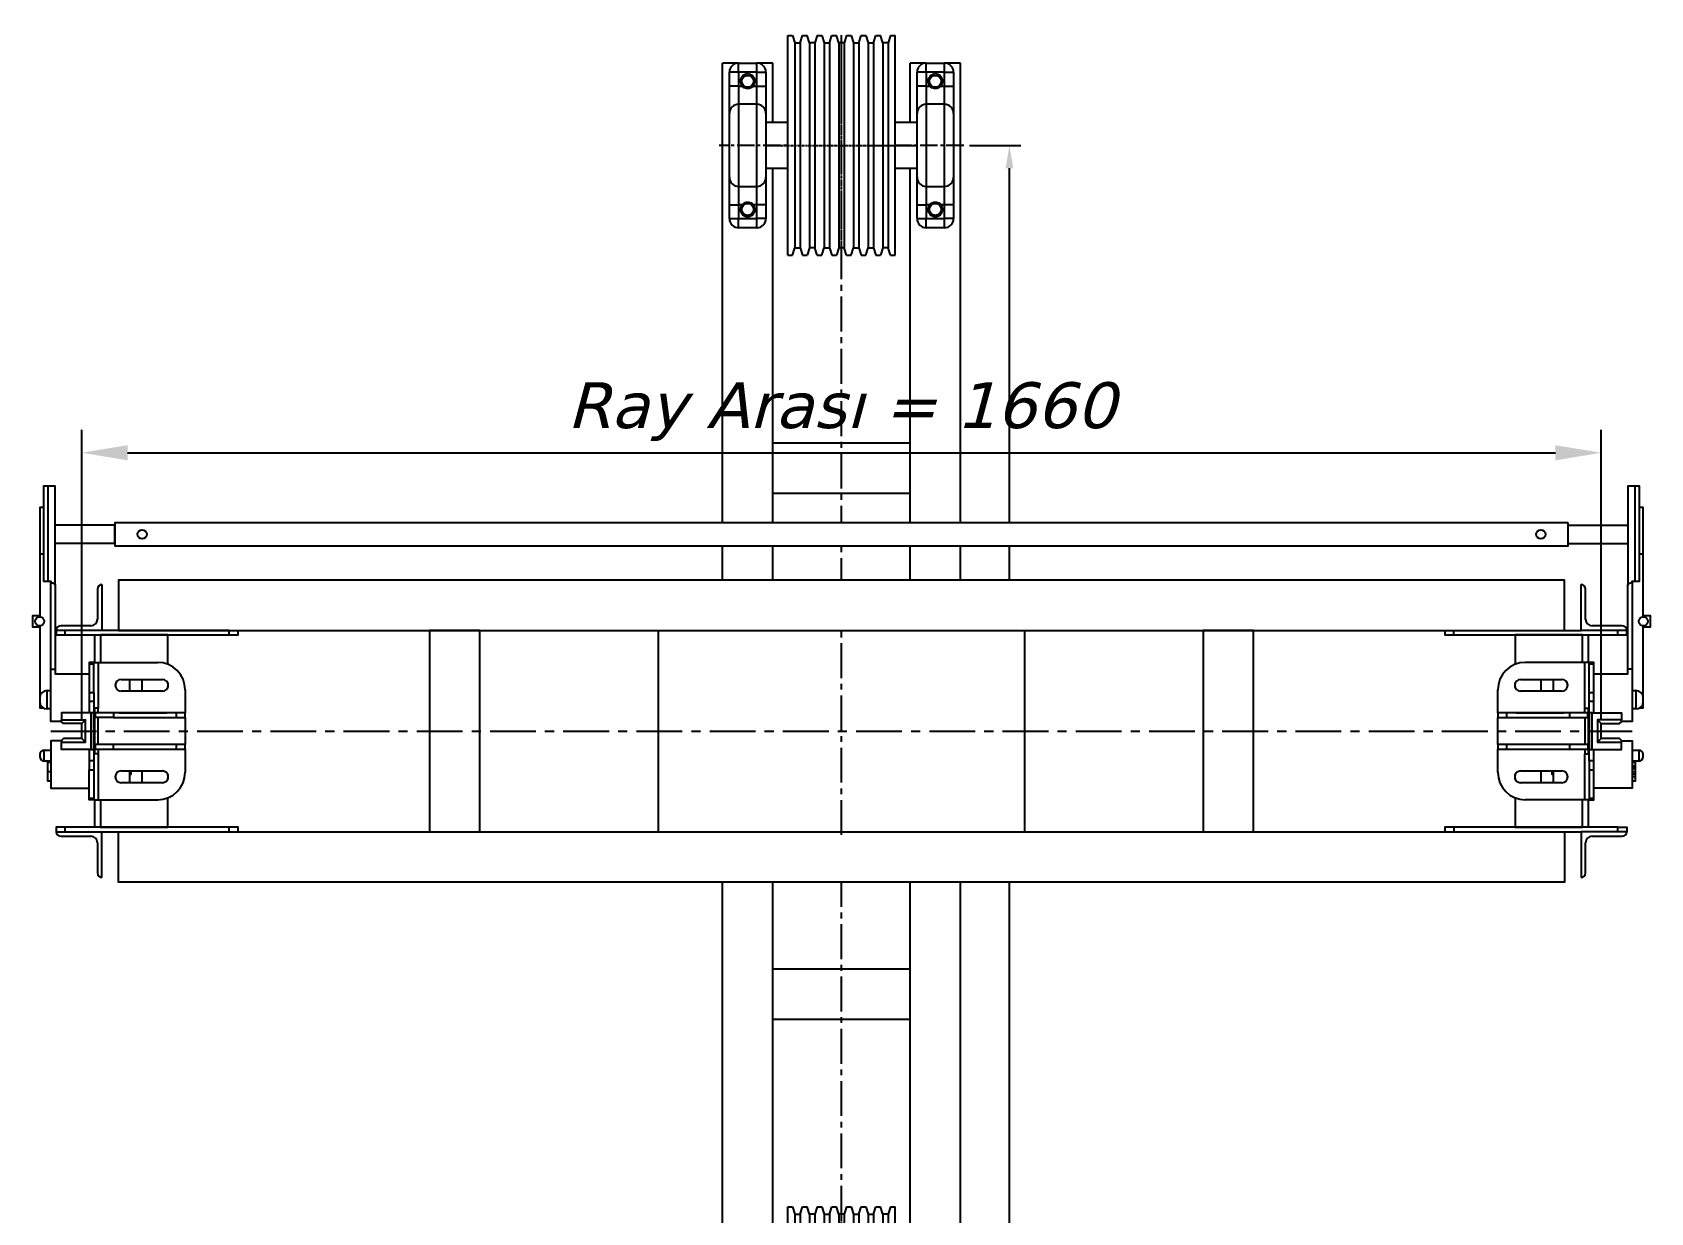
# Model space of a CAD drawing. Header units: millimetres. Extents: x 413 to 4103, y 240 to 5399.
# Drawn here: x 413 to 2181, y 4109 to 5399 of the extents above; entities that cross this region are included whole.
import ezdxf

# ---------------------------------------------------------------- set-up
doc = ezdxf.new("R2010")
doc.units = ezdxf.units.MM
doc.set_wipeout_variables(frame=1)
doc.linetypes.add('CENTER2', pattern=[28.575, 19.05, -3.175, 3.175, -3.175])
doc.linetypes.add('CENTERX2', pattern=[4, 2.5, -0.5, 0.5, -0.5])
doc.layers.add('EKSEN', color=253, linetype='CENTERX2')
doc.styles.get("Standard").update_dxf_attribs({"font": 'verdanai.ttf'})
doc.dimstyles.new('DimStyleALP', dxfattribs={"dimscale": 20, "dimtxt": 2.5, "dimasz": 2.5, "dimexe": 1.25, "dimexo": 0.625, "dimtad": 1, "dimdsep": 46, "dimtxsty": 'Standard', "dimcen": 2.5, "dimclrd": 60, "dimclre": 60, "dimadec": 0, "dimazin": 0, "dimtfac": 1, "dimtofl": 0, "dimtmove": 0, "dimatfit": 3, "dimfxl": 1, "dimarcsym": 0})
doc.dimstyles.new('DimStyleALPx0.5', dxfattribs={"dimscale": 10, "dimtxt": 2.5, "dimasz": 2.5, "dimexe": 1.25, "dimexo": 0.625, "dimtad": 1, "dimdsep": 46, "dimtxsty": 'Standard', "dimcen": 2.5, "dimclrd": 60, "dimclre": 60, "dimadec": 0, "dimazin": 0, "dimtfac": 1, "dimtofl": 0, "dimtmove": 0, "dimatfit": 3, "dimfxl": 1, "dimarcsym": 0})

# ---------------------------------------------------------------- blocks, each defined once
blk = doc.blocks.new('*U16')
at = {"layer": 'EKSEN', "color": 0, "linetype": 'CENTER2', "ltscale": 2, "transparency": 16777216}
blk.add_line((133.5, 0), (-133.5, 0), dxfattribs=at)
blk = doc.blocks.new('*U18')
at = {"layer": 'EKSEN', "color": 0, "linetype": 'CENTER2', "transparency": 16777216}
blk.add_line((133.5, 0), (-133.5, 0), dxfattribs=at)
blk = doc.blocks.new('*U1')
at = {"color": 2}
blk.add_wipeout([(0, -58.5), (-120, -58.5), (-120, -53.5), (-112, -51), (-112, -45), (-120, -42.5), (-120, -37.5), (-112, -35), (-112, -29), (-120, -26.5), (-120, -21.5), (-112, -19), (-112, -13), (-120, -10.5), (-120, -5.5), (-112, -3), (-112, 3), (-120, 5.5), (-120, 10.5), (-112, 13), (-112, 19), (-120, 21.5), (-120, 26.5), (-112, 29), (-112, 35), (-120, 37.5), (-120, 42.5), (-112, 45), (-112, 51), (-120, 53.5), (-120, 58.5), (0, 58.5), (120, 58.5), (120, 53.5), (112, 51), (112, 45), (120, 42.5), (120, 37.5), (112, 35), (112, 29), (120, 26.5), (120, 21.5), (112, 19), (112, 13), (120, 10.5), (120, 5.5), (112, 3), (112, -3), (120, -5.5), (120, -10.5), (112, -13), (112, -19), (120, -21.5), (120, -26.5), (112, -29), (112, -35), (120, -37.5), (120, -42.5), (112, -45), (112, -51), (120, -53.5), (120, -58.5)], dxfattribs=at)
for p, q in [((-120, 58.5), (-120, 53.5)), ((-120, 58.5), (120, 58.5)), ((-120, 53.5), (-112, 51)), ((120, 53.5), (112, 51)), ((120, 58.5), (120, 53.5)), ((-112, 45), (-120, 42.5)), ((-120, 42.5), (-120, 37.5)), ((-112, 35), (-120, 37.5)), ((-112, 51), (-112, 45)), ((112, 51), (-112, 51)), ((112, 45), (-112, 45)), ((112, 51), (112, 45)), ((112, 45), (120, 42.5)), ((112, 35), (120, 37.5)), ((120, 42.5), (120, 37.5)), ((-120, 26.5), (-112, 29)), ((-120, 26.5), (-120, 21.5)), ((-120, 21.5), (-112, 19)), ((-112, 29), (-112, 35)), ((112, 35), (-112, 35)), ((112, 29), (-112, 29)), ((-112, 19), (-112, 13)), ((112, 19), (-112, 19)), ((112, 29), (112, 35)), ((120, 26.5), (112, 29)), ((120, 21.5), (112, 19)), ((112, 19), (112, 13)), ((120, 26.5), (120, 21.5)), ((-112, 13), (-120, 10.5)), ((-120, 10.5), (-120, 5.5)), ((-112, 3), (-120, 5.5)), ((112, 13), (-112, 13)), ((-112, -3), (-112, 3)), ((112, 3), (-112, 3)), ((112, 13), (120, 10.5)), ((112, 3), (120, 5.5)), ((112, -3), (112, 3)), ((120, 10.5), (120, 5.5)), ((-120, -5.5), (-112, -3)), ((-120, -5.5), (-120, -10.5)), ((-120, -10.5), (-112, -13)), ((112, -3), (-112, -3)), ((-112, -13), (-112, -19)), ((112, -13), (-112, -13)), ((120, -5.5), (112, -3)), ((120, -10.5), (112, -13)), ((112, -13), (112, -19)), ((120, -5.5), (120, -10.5)), ((-112, -19), (-120, -21.5)), ((-120, -21.5), (-120, -26.5)), ((-120, -21.5), (-120, -26.5)), ((-120, -26.5), (-112, -29)), ((-112, -35), (-120, -37.5)), ((112, -19), (-112, -19)), ((-112, -29), (-112, -35)), ((112, -29), (-112, -29)), ((112, -35), (-112, -35)), ((112, -19), (120, -21.5)), ((120, -26.5), (112, -29)), ((112, -29), (112, -35)), ((112, -35), (120, -37.5)), ((120, -21.5), (120, -26.5)), ((-120, -37.5), (-120, -42.5)), ((-112, -45), (-120, -42.5)), ((-120, -53.5), (-112, -51)), ((-112, -51), (-112, -45)), ((112, -45), (-112, -45)), ((112, -51), (-112, -51)), ((112, -45), (120, -42.5)), ((112, -51), (112, -45)), ((120, -53.5), (112, -51)), ((120, -37.5), (120, -42.5)), ((-120, -53.5), (-120, -58.5)), ((-120, -53.5), (-120, -58.5)), ((-120, -58.5), (120, -58.5)), ((120, -53.5), (120, -58.5))]:
    blk.add_line(p, q, dxfattribs=at)
at = {"layer": 'EKSEN'}
for p, q in [((0, 83.5), (0, -83.5)), ((-120, 0), (120, 0))]:
    blk.add_line(p, q, dxfattribs=at)
blk = doc.blocks.new('*D19')
at = {"color": 60, "linetype": 'ByBlock', "lineweight": -2, "transparency": 16777216}
for p, q in [((139.7, 640), (196, 640)), ((183.5, -615), (183.5, 615)), ((139.7, -640), (196, -640))]:
    blk.add_line(p, q, dxfattribs=at)
at = {"color": 60, "transparency": 16777216}
for points in [[(179.3, 615), (187.7, 615), (183.5, 640)], [(179.3, -615), (187.7, -615), (183.5, -640)]]:
    blk.add_solid(points, dxfattribs=at)
at = {"layer": 'Defpoints', "color": 0, "transparency": 16777216}
for p in [(133.5, 640), (183.5, 640), (133.5, -640)]:
    blk.add_point(p, dxfattribs=at)
at = {"color": 0, "transparency": 16777216, "insert": (164.2, 0), "char_height": 25, "attachment_point": 5, "rotation": 90}
blk.add_mtext('1280', dxfattribs=at)
blk = doc.blocks.new('*D22')
at = {"color": 60, "linetype": 'ByBlock', "lineweight": -2, "transparency": 16777216}
for p, q in [((-830, 12.5), (-830, 329.1)), ((830, 12.5), (830, 329.1)), ((-780, 304.1), (780, 304.1))]:
    blk.add_line(p, q, dxfattribs=at)
at = {"color": 60, "transparency": 16777216}
for points in [[(-780, 312.4), (-780, 295.8), (-830, 304.1)], [(780, 312.4), (780, 295.8), (830, 304.1)]]:
    blk.add_solid(points, dxfattribs=at)
at = {"layer": 'Defpoints', "color": 0, "transparency": 16777216}
for p in [(830, 304.1), (-830, 0), (830, 0)]:
    blk.add_point(p, dxfattribs=at)
at = {"color": 0, "transparency": 16777216, "insert": (0, 349), "char_height": 50, "attachment_point": 5}
blk.add_mtext('Ray Arası = 1660', dxfattribs=at)
blk = doc.blocks.new('*U21')
at = {"layer": 'EKSEN', "color": 0, "linetype": 'CENTER2', "ltscale": 2, "transparency": 16777216}
blk.add_line((0, -113.5), (0, 113.5), dxfattribs=at)
blk = doc.blocks.new('*U15')
at = {"linetype": 'Continuous', "lineweight": 25}
for p, q in [((-130, 150), (-130, 730)), ((-112.5, 730), (-130, 730)), ((-112.5, 730), (-92.5, 730)), ((-75, 730), (-92.5, 730)), ((-75, 665), (-75, 730)), ((75, 665), (75, 730)), ((92.5, 730), (75, 730)), ((92.5, 730), (112.5, 730)), ((130, 730), (112.5, 730)), ((130, 150), (130, 730)), ((-122.5, 704.807), (-122.5, 720)), ((-92.5, 720), (-112.5, 720)), ((-112.5, 720), (-112.5, 704.807)), ((-92.5, 704.807), (-92.5, 720)), ((-82.5, 720), (-82.5, 704.807)), ((82.5, 704.807), (82.5, 720)), ((92.5, 720), (92.5, 704.807)), ((112.5, 720), (92.5, 720)), ((112.5, 704.807), (112.5, 720)), ((122.5, 720), (122.5, 704.807)), ((-112.5, 704.807), (-108.586, 704.807)), ((-96.414, 704.807), (-92.5, 704.807)), ((92.5, 704.807), (96.414, 704.807)), ((108.586, 704.807), (112.5, 704.807)), ((-92.5, 684.867), (-112.5, 684.867)), ((112.5, 684.867), (92.5, 684.867)), ((-50, 665), (-82.5, 665)), ((82.5, 665), (50, 665)), ((-82.5, 615), (-50, 615)), ((-75, 150), (-75, 615)), ((50, 615), (82.5, 615)), ((75, 150), (75, 615)), ((-112.5, 595.133), (-92.5, 595.133)), ((92.5, 595.133), (112.5, 595.133)), ((-122.5, 560), (-122.5, 575.193)), ((-108.586, 575.193), (-112.5, 575.193)), ((-112.5, 575.193), (-112.5, 560)), ((-92.5, 575.193), (-96.414, 575.193)), ((-92.5, 560), (-92.5, 575.193)), ((-82.5, 575.193), (-82.5, 560)), ((82.5, 560), (82.5, 575.193)), ((96.414, 575.193), (92.5, 575.193)), ((92.5, 575.193), (92.5, 560)), ((112.5, 575.193), (108.586, 575.193)), ((112.5, 560), (112.5, 575.193)), ((122.5, 575.193), (122.5, 560)), ((-112.5, 560), (-92.5, 560)), ((-92.5, 550), (-112.5, 550)), ((92.5, 560), (112.5, 560)), ((112.5, 550), (92.5, 550)), ((-75, 260), (-75, 315)), ((-75, 315), (75, 315)), ((75, 260), (75, 315)), ((-75, 260), (75, 260)), ((-130, 150), (-130, -150)), ((130, 150), (-130, 150)), ((130, -150), (130, 150)), ((-130, -150), (130, -150)), ((-130, -730), (-130, -150)), ((-75, -615), (-75, -150)), ((75, -615), (75, -150)), ((130, -730), (130, -150)), ((-75, -315), (-75, -260)), ((-75, -260), (75, -260)), ((75, -315), (75, -260)), ((-75, -315), (75, -315))]:
    blk.add_line(p, q, dxfattribs=at)
at = {"linetype": 'Continuous', "lineweight": 25, "flags": 128}
for points in [[(-112.5, 720), (-112.5, 721.951), (-112.5, 723.827), (-112.5, 725.556), (-112.5, 727.071), (-112.5, 728.315), (-112.5, 729.239), (-112.5, 729.808), (-112.5, 730)], [(-92.5, 720), (-92.5, 721.951), (-92.5, 723.827), (-92.5, 725.556), (-92.5, 727.071), (-92.5, 728.315), (-92.5, 729.239), (-92.5, 729.808), (-92.5, 730)], [(92.5, 720), (92.5, 721.951), (92.5, 723.827), (92.5, 725.556), (92.5, 727.071), (92.5, 728.315), (92.5, 729.239), (92.5, 729.808), (92.5, 730)], [(112.5, 720), (112.5, 721.951), (112.5, 723.827), (112.5, 725.556), (112.5, 727.071), (112.5, 728.315), (112.5, 729.239), (112.5, 729.808), (112.5, 730)], [(-112.5, 720), (-114.451, 720), (-116.327, 720), (-118.056, 720), (-119.571, 720), (-120.815, 720), (-121.739, 720), (-122.308, 720), (-122.5, 720)], [(-92.5, 720), (-90.549, 720), (-88.673, 720), (-86.944, 720), (-85.429, 720), (-84.185, 720), (-83.261, 720), (-82.692, 720), (-82.5, 720)], [(92.5, 720), (90.549, 720), (88.673, 720), (86.944, 720), (85.429, 720), (84.185, 720), (83.261, 720), (82.692, 720), (82.5, 720)], [(112.5, 720), (114.451, 720), (116.327, 720), (118.056, 720), (119.571, 720), (120.815, 720), (121.739, 720), (122.308, 720), (122.5, 720)], [(-112.5, 704.807), (-114.451, 704.807), (-116.327, 704.807), (-118.056, 704.807), (-119.571, 704.807), (-120.815, 704.807), (-121.739, 704.807), (-122.308, 704.807), (-122.5, 704.807)], [(-122.5, 674.896), (-122.5, 675.358), (-122.5, 676.208), (-122.5, 677.436), (-122.5, 679.024), (-122.5, 680.953), (-122.5, 683.196), (-122.5, 685.724), (-122.5, 688.504), (-122.5, 691.499), (-122.5, 694.669), (-122.5, 697.973), (-122.5, 701.368), (-122.5, 704.807)], [(-112.5, 704.807), (-112.5, 702.1), (-112.5, 699.442), (-112.5, 696.883), (-112.5, 694.47), (-112.5, 692.247), (-112.5, 690.256), (-112.5, 688.532), (-112.5, 687.108), (-112.5, 686.01), (-112.5, 685.259), (-112.5, 684.867)], [(-92.5, 684.867), (-92.5, 685.259), (-92.5, 686.01), (-92.5, 687.108), (-92.5, 688.532), (-92.5, 690.256), (-92.5, 692.247), (-92.5, 694.47), (-92.5, 696.883), (-92.5, 699.442), (-92.5, 702.1), (-92.5, 704.807)], [(-92.5, 704.807), (-90.549, 704.807), (-88.673, 704.807), (-86.944, 704.807), (-85.429, 704.807), (-84.185, 704.807), (-83.261, 704.807), (-82.692, 704.807), (-82.5, 704.807)], [(-82.5, 704.807), (-82.5, 701.368), (-82.5, 697.973), (-82.5, 694.669), (-82.5, 691.499), (-82.5, 688.504), (-82.5, 685.724), (-82.5, 683.196), (-82.5, 680.953), (-82.5, 679.024), (-82.5, 677.436), (-82.5, 676.208), (-82.5, 675.358), (-82.5, 674.896)], [(92.5, 704.807), (90.549, 704.807), (88.673, 704.807), (86.944, 704.807), (85.429, 704.807), (84.185, 704.807), (83.261, 704.807), (82.692, 704.807), (82.5, 704.807)], [(82.5, 674.896), (82.5, 675.358), (82.5, 676.208), (82.5, 677.436), (82.5, 679.024), (82.5, 680.953), (82.5, 683.196), (82.5, 685.724), (82.5, 688.504), (82.5, 691.499), (82.5, 694.669), (82.5, 697.974), (82.5, 701.368), (82.5, 704.807)], [(92.5, 704.807), (92.5, 702.1), (92.5, 699.442), (92.5, 696.883), (92.5, 694.47), (92.5, 692.247), (92.5, 690.256), (92.5, 688.532), (92.5, 687.108), (92.5, 686.01), (92.5, 685.259), (92.5, 684.867)], [(112.5, 684.867), (112.5, 685.259), (112.5, 686.01), (112.5, 687.108), (112.5, 688.532), (112.5, 690.256), (112.5, 692.247), (112.5, 694.47), (112.5, 696.883), (112.5, 699.442), (112.5, 702.1), (112.5, 704.807)], [(112.5, 704.807), (114.451, 704.807), (116.327, 704.807), (118.056, 704.807), (119.571, 704.807), (120.815, 704.807), (121.739, 704.807), (122.308, 704.807), (122.5, 704.807)], [(122.5, 704.807), (122.5, 701.368), (122.5, 697.973), (122.5, 694.669), (122.5, 691.499), (122.5, 688.504), (122.5, 685.724), (122.5, 683.196), (122.5, 680.953), (122.5, 679.024), (122.5, 677.436), (122.5, 676.208), (122.5, 675.358), (122.5, 674.896)], [(-122.5, 605.104), (-122.5, 605.566), (-122.5, 606.393), (-122.5, 607.576), (-122.5, 609.103), (-122.5, 610.958), (-122.5, 613.121), (-122.5, 615.569), (-122.5, 618.276), (-122.5, 621.213), (-122.5, 624.349), (-122.5, 627.652), (-122.5, 631.085), (-122.5, 634.613), (-122.5, 638.198), (-122.5, 641.802), (-122.5, 645.387), (-122.5, 648.915), (-122.5, 652.348), (-122.5, 655.651), (-122.5, 658.787), (-122.5, 661.724), (-122.5, 664.431), (-122.5, 666.879), (-122.5, 669.042), (-122.5, 670.897), (-122.5, 672.424), (-122.5, 673.607), (-122.5, 674.434), (-122.5, 674.896)], [(-112.5, 684.867), (-112.5, 684.37), (-112.5, 683.51), (-112.5, 682.293), (-112.5, 680.73), (-112.5, 678.834), (-112.5, 676.619), (-112.5, 674.105), (-112.5, 671.311), (-112.5, 668.261), (-112.5, 664.979), (-112.5, 661.492), (-112.5, 657.83), (-112.5, 654.022), (-112.5, 650.098), (-112.5, 646.092), (-112.5, 642.036), (-112.5, 637.964), (-112.5, 633.908), (-112.5, 629.902), (-112.5, 625.978), (-112.5, 622.17), (-112.5, 618.508), (-112.5, 615.021), (-112.5, 611.739), (-112.5, 608.689), (-112.5, 605.895), (-112.5, 603.381), (-112.5, 601.166), (-112.5, 599.27), (-112.5, 597.707), (-112.5, 596.49), (-112.5, 595.63), (-112.5, 595.133)], [(-92.5, 595.133), (-92.5, 595.63), (-92.5, 596.49), (-92.5, 597.707), (-92.5, 599.27), (-92.5, 601.166), (-92.5, 603.381), (-92.5, 605.895), (-92.5, 608.689), (-92.5, 611.739), (-92.5, 615.021), (-92.5, 618.508), (-92.5, 622.17), (-92.5, 625.978), (-92.5, 629.902), (-92.5, 633.908), (-92.5, 637.964), (-92.5, 642.036), (-92.5, 646.092), (-92.5, 650.098), (-92.5, 654.022), (-92.5, 657.83), (-92.5, 661.492), (-92.5, 664.979), (-92.5, 668.261), (-92.5, 671.311), (-92.5, 674.105), (-92.5, 676.619), (-92.5, 678.834), (-92.5, 680.73), (-92.5, 682.293), (-92.5, 683.51), (-92.5, 684.37), (-92.5, 684.867)], [(-82.5, 674.896), (-82.5, 674.434), (-82.5, 673.607), (-82.5, 672.424), (-82.5, 670.897), (-82.5, 669.042), (-82.5, 666.879), (-82.5, 664.431), (-82.5, 661.724), (-82.5, 658.787), (-82.5, 655.651), (-82.5, 652.348), (-82.5, 648.915), (-82.5, 645.387), (-82.5, 641.802), (-82.5, 638.198), (-82.5, 634.613), (-82.5, 631.085), (-82.5, 627.652), (-82.5, 624.349), (-82.5, 621.213), (-82.5, 618.276), (-82.5, 615.569), (-82.5, 613.121), (-82.5, 610.958), (-82.5, 609.103), (-82.5, 607.576), (-82.5, 606.393), (-82.5, 605.566), (-82.5, 605.104)], [(82.5, 605.104), (82.5, 605.566), (82.5, 606.393), (82.5, 607.576), (82.5, 609.103), (82.5, 610.958), (82.5, 613.121), (82.5, 615.569), (82.5, 618.276), (82.5, 621.213), (82.5, 624.349), (82.5, 627.652), (82.5, 631.085), (82.5, 634.613), (82.5, 638.198), (82.5, 641.802), (82.5, 645.387), (82.5, 648.915), (82.5, 652.348), (82.5, 655.651), (82.5, 658.787), (82.5, 661.724), (82.5, 664.431), (82.5, 666.879), (82.5, 669.042), (82.5, 670.897), (82.5, 672.424), (82.5, 673.607), (82.5, 674.434), (82.5, 674.896)], [(92.5, 684.867), (92.5, 684.37), (92.5, 683.51), (92.5, 682.293), (92.5, 680.73), (92.5, 678.834), (92.5, 676.619), (92.5, 674.105), (92.5, 671.311), (92.5, 668.261), (92.5, 664.979), (92.5, 661.492), (92.5, 657.83), (92.5, 654.022), (92.5, 650.098), (92.5, 646.092), (92.5, 642.036), (92.5, 637.964), (92.5, 633.908), (92.5, 629.902), (92.5, 625.978), (92.5, 622.17), (92.5, 618.508), (92.5, 615.021), (92.5, 611.739), (92.5, 608.689), (92.5, 605.895), (92.5, 603.381), (92.5, 601.166), (92.5, 599.27), (92.5, 597.707), (92.5, 596.49), (92.5, 595.63), (92.5, 595.133)], [(112.5, 595.133), (112.5, 595.63), (112.5, 596.49), (112.5, 597.707), (112.5, 599.27), (112.5, 601.166), (112.5, 603.381), (112.5, 605.895), (112.5, 608.689), (112.5, 611.739), (112.5, 615.021), (112.5, 618.508), (112.5, 622.17), (112.5, 625.978), (112.5, 629.902), (112.5, 633.908), (112.5, 637.964), (112.5, 642.036), (112.5, 646.092), (112.5, 650.098), (112.5, 654.022), (112.5, 657.83), (112.5, 661.492), (112.5, 664.979), (112.5, 668.261), (112.5, 671.311), (112.5, 674.105), (112.5, 676.619), (112.5, 678.834), (112.5, 680.73), (112.5, 682.293), (112.5, 683.51), (112.5, 684.37), (112.5, 684.867)], [(122.5, 674.896), (122.5, 674.434), (122.5, 673.607), (122.5, 672.424), (122.5, 670.897), (122.5, 669.042), (122.5, 666.879), (122.5, 664.431), (122.5, 661.724), (122.5, 658.787), (122.5, 655.651), (122.5, 652.348), (122.5, 648.915), (122.5, 645.387), (122.5, 641.802), (122.5, 638.198), (122.5, 634.613), (122.5, 631.085), (122.5, 627.652), (122.5, 624.349), (122.5, 621.213), (122.5, 618.276), (122.5, 615.569), (122.5, 613.121), (122.5, 610.958), (122.5, 609.103), (122.5, 607.576), (122.5, 606.393), (122.5, 605.566), (122.5, 605.104)], [(-122.5, 575.193), (-122.5, 578.632), (-122.5, 582.027), (-122.5, 585.331), (-122.5, 588.501), (-122.5, 591.496), (-122.5, 594.276), (-122.5, 596.804), (-122.5, 599.047), (-122.5, 600.976), (-122.5, 602.564), (-122.5, 603.792), (-122.5, 604.642), (-122.5, 605.104)], [(-82.5, 605.104), (-82.5, 604.642), (-82.5, 603.792), (-82.5, 602.564), (-82.5, 600.976), (-82.5, 599.047), (-82.5, 596.804), (-82.5, 594.276), (-82.5, 591.496), (-82.5, 588.501), (-82.5, 585.331), (-82.5, 582.027), (-82.5, 578.632), (-82.5, 575.193)], [(82.5, 575.193), (82.5, 578.632), (82.5, 582.026), (82.5, 585.331), (82.5, 588.501), (82.5, 591.496), (82.5, 594.276), (82.5, 596.804), (82.5, 599.047), (82.5, 600.976), (82.5, 602.564), (82.5, 603.792), (82.5, 604.642), (82.5, 605.104)], [(122.5, 605.104), (122.5, 604.642), (122.5, 603.792), (122.5, 602.564), (122.5, 600.976), (122.5, 599.047), (122.5, 596.804), (122.5, 594.276), (122.5, 591.496), (122.5, 588.501), (122.5, 585.331), (122.5, 582.026), (122.5, 578.632), (122.5, 575.193)], [(-112.5, 595.133), (-112.5, 594.741), (-112.5, 593.99), (-112.5, 592.892), (-112.5, 591.468), (-112.5, 589.744), (-112.5, 587.753), (-112.5, 585.53), (-112.5, 583.117), (-112.5, 580.558), (-112.5, 577.9), (-112.5, 575.193)], [(-92.5, 575.193), (-92.5, 577.9), (-92.5, 580.558), (-92.5, 583.117), (-92.5, 585.53), (-92.5, 587.753), (-92.5, 589.744), (-92.5, 591.468), (-92.5, 592.892), (-92.5, 593.99), (-92.5, 594.741), (-92.5, 595.133)], [(92.5, 595.133), (92.5, 594.741), (92.5, 593.99), (92.5, 592.892), (92.5, 591.468), (92.5, 589.744), (92.5, 587.753), (92.5, 585.53), (92.5, 583.117), (92.5, 580.558), (92.5, 577.9), (92.5, 575.193)], [(112.5, 575.193), (112.5, 577.9), (112.5, 580.558), (112.5, 583.117), (112.5, 585.53), (112.5, 587.753), (112.5, 589.744), (112.5, 591.468), (112.5, 592.892), (112.5, 593.99), (112.5, 594.741), (112.5, 595.133)], [(-122.5, 575.193), (-122.308, 575.193), (-121.739, 575.193), (-120.815, 575.193), (-119.571, 575.193), (-118.056, 575.193), (-116.327, 575.193), (-114.451, 575.193), (-112.5, 575.193)], [(-82.5, 575.193), (-82.692, 575.193), (-83.261, 575.193), (-84.185, 575.193), (-85.429, 575.193), (-86.944, 575.193), (-88.673, 575.193), (-90.549, 575.193), (-92.5, 575.193)], [(82.5, 575.193), (82.692, 575.193), (83.261, 575.193), (84.185, 575.193), (85.429, 575.193), (86.944, 575.193), (88.673, 575.193), (90.549, 575.193), (92.5, 575.193)], [(122.5, 575.193), (122.308, 575.193), (121.739, 575.193), (120.815, 575.193), (119.571, 575.193), (118.056, 575.193), (116.327, 575.193), (114.451, 575.193), (112.5, 575.193)], [(-122.5, 560), (-122.308, 560), (-121.739, 560), (-120.815, 560), (-119.571, 560), (-118.056, 560), (-116.327, 560), (-114.451, 560), (-112.5, 560)], [(-112.5, 550), (-112.5, 550.192), (-112.5, 550.761), (-112.5, 551.685), (-112.5, 552.929), (-112.5, 554.444), (-112.5, 556.173), (-112.5, 558.049), (-112.5, 560)], [(-92.5, 550), (-92.5, 550.192), (-92.5, 550.761), (-92.5, 551.685), (-92.5, 552.929), (-92.5, 554.444), (-92.5, 556.173), (-92.5, 558.049), (-92.5, 560)], [(-82.5, 560), (-82.692, 560), (-83.261, 560), (-84.185, 560), (-85.429, 560), (-86.944, 560), (-88.673, 560), (-90.549, 560), (-92.5, 560)], [(82.5, 560), (82.692, 560), (83.261, 560), (84.185, 560), (85.429, 560), (86.944, 560), (88.673, 560), (90.549, 560), (92.5, 560)], [(92.5, 550), (92.5, 550.192), (92.5, 550.761), (92.5, 551.685), (92.5, 552.929), (92.5, 554.444), (92.5, 556.173), (92.5, 558.049), (92.5, 560)], [(112.5, 550), (112.5, 550.192), (112.5, 550.761), (112.5, 551.685), (112.5, 552.929), (112.5, 554.444), (112.5, 556.173), (112.5, 558.049), (112.5, 560)], [(122.5, 560), (122.308, 560), (121.739, 560), (120.815, 560), (119.571, 560), (118.056, 560), (116.327, 560), (114.451, 560), (112.5, 560)]]:
    blk.add_lwpolyline(points, dxfattribs=at)
at = {"linetype": 'Continuous', "lineweight": 25}
for centre in [(-102.5, 710), (102.5, 710), (-102.5, 570), (102.5, 570)]:
    blk.add_circle(centre, 6.5, dxfattribs=at)
for centre, radius, start, end in [((-112.5, 720), 10, 89.999999, 179.999999), ((-92.5, 720), 10, 359.999999, 89.999999), ((92.5, 720), 10, 89.999999, 179.999999), ((112.5, 720), 10, 359.999999, 89.999999), ((-102.5, 710), 8, 319.528168, 220.47183), ((102.5, 710), 8, 319.528168, 220.47183), ((-112.515, 674.881), 9.985, 89.915203, 179.914758), ((-92.485, 674.881), 9.985, 0.085049, 90.08487), ((92.485, 674.881), 9.985, 89.915308, 179.914732), ((112.515, 674.881), 9.985, 0.084991, 90.084739), ((-112.515, 605.119), 9.985, 180.085049, 270.08487), ((-92.485, 605.119), 9.985, 269.915277, 359.914763), ((92.485, 605.119), 9.985, 180.085374, 270.084774), ((112.515, 605.119), 9.985, 269.914987, 359.914974), ((-102.5, 570), 8, 139.528168, 40.47183), ((102.5, 570), 8, 139.528168, 40.47183), ((-112.5, 560), 10, 179.999999, 269.999999), ((-92.5, 560), 10, 269.999999, 359.999999), ((92.5, 560), 10, 179.999999, 269.999999), ((112.5, 560), 10, 269.999999, 359.999999)]:
    blk.add_arc(centre, radius, start, end, dxfattribs=at)
for points, knots in [([(-96.414, 704.807), (-97.063, 704.182), (-98.36, 702.933), (-100.952, 702.004), (-103.67, 701.931), (-106.261, 702.771), (-107.824, 703.942), (-108.5, 704.71), (-108.586, 704.807)], [0, 0, 0, 0, 0.19441031, 0.38874141, 0.58376536, 0.77703783, 0.97172433, 1, 1, 1, 1]), ([(108.586, 704.807), (107.937, 704.182), (106.64, 702.933), (104.048, 702.004), (101.33, 701.931), (98.739, 702.771), (97.176, 703.942), (96.5, 704.71), (96.414, 704.807)], [0, 0, 0, 0, 0.19441288, 0.38874255, 0.58376669, 0.77704007, 0.97172631, 1, 1, 1, 1]), ([(-108.586, 575.193), (-107.937, 575.818), (-106.64, 577.067), (-104.048, 577.996), (-101.33, 578.069), (-98.739, 577.229), (-97.176, 576.058), (-96.5, 575.29), (-96.414, 575.193)], [0, 0, 0, 0, 0.19441237, 0.38874197, 0.583766, 0.77703855, 0.97172513, 1, 1, 1, 1]), ([(96.414, 575.193), (97.063, 575.818), (98.36, 577.067), (100.952, 577.996), (103.67, 578.069), (106.261, 577.229), (107.824, 576.058), (108.5, 575.29), (108.586, 575.193)], [0, 0, 0, 0, 0.19441055, 0.38874189, 0.58376512, 0.77703889, 0.97172711, 1, 1, 1, 1])]:
    blk.add_open_spline(points, degree=3, knots=knots, dxfattribs=at)
at = {"layer": 'EKSEN', "linetype": 'CENTER2'}
blk.add_blockref('*U18', (0, 640), dxfattribs=at)
at = {"layer": 'EKSEN', "linetype": 'CENTER2', "ltscale": 2}
blk.add_blockref('*U16', (0, 0), dxfattribs=at)
dim = blk.add_linear_dim(base=(183.5, 640), p1=(133.5, -640), p2=(133.5, 640), angle=89.999998, dimstyle='DimStyleALPx0.5')
dim.commit()
dim.dimension.update_dxf_attribs({"geometry": '*D19', "text_midpoint": (183.5, 0), "dimtype": 128})
at = {"rotation": 89.99999786947069}
for p in [(0, 640), (0, -640)]:
    blk.add_blockref('*U1', p, dxfattribs=at)
at = {"layer": 'EKSEN', "linetype": 'CENTER2', "ltscale": 2}
blk.add_line((0, -763.5), (0, 763.5), dxfattribs=at)
blk = doc.blocks.new('*U20')
blk.add_wipeout([(0, 202.5), (0, 227.5), (794, 227.5), (794, 225), (859, 225), (859, 267.5), (872, 267.5), (872, 244.318), (876, 244.318), (876, 126), (884, 126), (884, 114), (876, 114), (876, 25.325), (872.105, 25.325), (868, 24.191), (864, 24.191), (864, 10.582), (864, 10.5), (852, 10.5), (852, 10.25), (850, 8.25), (830, 8.25), (830, -8.25), (850, -8.25), (852, -10.25), (852, -10.5), (864, -10.5), (864, -20.789), (871, -20.789), (873.483, -21.449), (875.32, -23.273), (876, -25.789), (876, -27.789), (875.364, -30.229), (873.475, -32.134), (871, -32.789), (864, -32.789), (864, -33.808), (867, -33.808), (867, -54.797), (866.815, -54.834), (864, -54.834), (864, -62.5), (822, -62.5), (822, -75), (816, -75), (816, -105), (858, -105), (858, -110), (857.287, -112.574), (855.5, -114.33), (853, -115), (820, -115), (816.541, -115.915), (813.914, -118.541), (813, -122), (813, -155), (812.319, -157.519), (810.509, -159.325), (808, -160), (808, -110), (790, -110), (790, -165), (0, -165), (0, 165), (790, 165), (790, 110), (808, 110), (808, 160), (810.488, 159.337), (812.32, 157.518), (813, 155), (813, 122), (814.018, 118.365), (816.643, 115.858), (820, 115), (853, 115), (855.413, 114.379), (857.228, 112.669), (858, 110), (858, 105), (816, 105), (816, 75), (822, 75), (822, 62.5), (858.922, 62.5), (859, 62.559), (859, 205), (794, 205), (794, 202.5)])
at = {"color": 7, "linetype": 'Continuous', "lineweight": 25}
for p, q in [((867, 163.903), (867, 267.5)), ((794, 225), (859, 225)), ((794, 205), (859, 205)), ((876, 193.403), (872, 193.403)), ((813, 122), (813, 155)), ((200, 110), (200, -110)), ((853, 115), (820, 115)), ((816, 75), (816, 105)), ((817, 73.588), (822, 73.588)), ((742, 56.5), (787, 56.5)), ((864, 67.5), (859, 67.5)), ((736, 47.5), (736, 52.5)), ((787, 43.5), (742, 43.5)), ((717, 19.75), (717, 14.75)), ((726.962, 14.75), (726.962, 19.75)), ((795.4, 19.75), (795.4, 14.75)), ((812, 25), (817, 25)), ((815.242, 14.75), (815.242, 19.75)), ((816, 19.75), (816, 25)), ((817, 20), (817, -20)), ((822, 20), (822, 32.688)), ((812, 14.75), (812, -14.75)), ((816, -14.75), (816, 14.75)), ((717, -14.75), (717, -19.75)), ((726.962, -19.75), (726.962, -14.75)), ((795.4, -14.75), (795.4, -19.75)), ((812, -75), (812, -25)), ((816, -25), (816, -19.75)), ((876, -27.789), (876, -25.789)), ((736, -52.5), (736, -47.5)), ((742, -43.5), (787, -43.5)), ((817, -42.217), (822, -42.217)), ((867, -38.179), (864, -38.179)), ((867, -41.212), (864, -41.212)), ((867, -44.401), (864, -44.401)), ((867, -47.121), (864, -47.121)), ((867, -50.166), (864, -50.166)), ((787, -56.5), (742, -56.5)), ((816, -105), (816, -75)), ((822, -73.588), (817, -73.588)), ((813, -155), (813, -122)), ((820, -115), (853, -115))]:
    blk.add_line(p, q, dxfattribs=at)
for points in [[(864, 162.316), (864, 163.903), (867, 163.903), (872, 163.903), (872, 267.5), (867, 267.5), (859, 267.5), (859, 159.274)], [(876, 125), (876, 193.403), (876, 244.318), (872, 244.318)], [(848, 105), (858, 105), (858, 110), (808, 110), (808, 160)], [(876, 114), (884, 114), (884, 120), (884, 126), (876, 126)], [(659, 110), (659, 105), (669, 105), (848, 105), (848, 110)], [(669, 105), (669, 110), (808, 110)], [(872.105, 25.325), (876, 25.325), (876, 32.191), (876, 36.191), (876, 115)], [(812, 19.75), (812, 25), (812, 75), (747, 75)], [(820, -20), (820, 20), (817, 20), (817, 32.688), (817, 42.217), (817, 73.588), (817, 75), (812, 75)], [(817, 42.217), (822, 42.217), (822, 73.588), (822, 75), (817, 75)], [(764.5, 43.5), (764.5, 56), (764.519, 56.5)], [(777.481, 56.5), (777.5, 56), (777.5, 43.5)], [(817, 19.75), (815.242, 19.75), (795.4, 19.75), (726.962, 19.75), (717, 19.75), (717, 45)], [(817, 32.688), (822, 32.688), (822, 42.217)], [(737, 19.75), (737, 20), (789, 20), (789, 19.75)], [(815.242, -14.75), (795.4, -14.75), (726.962, -14.75), (717, -14.75), (717, 14.75), (726.962, 14.75), (795.4, 14.75), (815.242, 14.75), (817, 14.75)], [(789, 14.75), (789, 14.5), (737, 14.5), (737, 14.75)], [(737, -14.75), (737, -14.5), (789, -14.5), (789, -14.75)], [(817, -14.75), (815.242, -14.75), (815.242, -19.75), (817, -19.75)], [(817, -32.688), (817, -20), (820, -20), (852, -20), (852, -12.25)], [(852, -10.5), (864, -10.5), (864, -62.5), (822, -62.5)], [(717, -45), (717, -19.75), (726.962, -19.75), (795.4, -19.75), (815.242, -19.75)], [(789, -19.75), (789, -20), (737, -20), (737, -19.75)], [(822, -32.688), (817, -32.688), (817, -42.217), (817, -73.588), (817, -75), (812, -75), (747, -75)], [(812, -19.75), (812, -25), (817, -25)], [(817, -75), (822, -75), (822, -73.588), (822, -42.217), (822, -32.688), (822, -20)], [(764.519, -56.5), (764.5, -56), (764.5, -43.5)], [(776, -43.5), (776, -47.2), (777.5, -47.2)], [(777.5, -43.5), (777.5, -56), (777.481, -56.5)], [(848, -110), (848, -105), (669, -105), (659, -105), (659, -110)], [(669, -105), (669, -110), (808, -110)], [(848, -105), (858, -105), (858, -110), (808, -110), (808, -160)]]:
    blk.add_lwpolyline(points, dxfattribs=at)
blk.add_lwpolyline([(395, 110), (395, -110), (450, -110), (450, 110)], close=True, dxfattribs=at)
at = {"color": 8, "linetype": 'Continuous', "lineweight": 25}
for points in [[(809.5, 75), (809.5, 105), (736, 105), (736, 72.911)], [(864, 44.191), (868, 44.191), (868, 24.191), (864, 24.191)], [(864, -20.789), (871, -20.789), (871, -32.789), (864, -32.789)], [(736, -72.911), (736, -105), (809.5, -105), (809.5, -75)]]:
    blk.add_lwpolyline(points, dxfattribs=at)
at = {"color": 2, "linetype": 'Continuous', "lineweight": 25, "true_color": 0xf1eb1f}
for points in [[(820, 20), (852, 20), (852, 12.25)], [(826, -12.25), (852, -12.25), (852, -10.25), (850, -8.25), (830, -8.25), (830, 8.25), (850, 8.25), (852, 10.25), (852, 12.25), (826, 12.25)], [(830, 8.25), (826, 12.25), (826, -12.25), (830, -8.25)]]:
    blk.add_lwpolyline(points, dxfattribs=at)
at = {"color": 7, "linetype": 'Continuous', "lineweight": 25}
for centre in [(764, 215), (876, 120)]:
    blk.add_circle(centre, 5, dxfattribs=at)
for centre, radius, start, end in [((808, 155), 5, 0, 90), ((820, 122), 7, 180, 270), ((853, 110), 5, 0, 90), ((747, 45), 30, 90, 180), ((742, 50), 6.5, 90, 270), ((787, 50), 6.5, 270, 90), ((868, 36.191), 8, 0, 90), ((868, 32.191), 8, 270, 0), ((871, -25.789), 5, 0, 90), ((871, -27.789), 5, 270, 0), ((747, -45), 30, 180, 270), ((742, -50), 6.5, 90, 270), ((787, -50), 6.5, 270, 90), ((820, -122), 7, 90, 180), ((853, -110), 5, 270, 0), ((808, -155), 5, 270, 0)]:
    blk.add_arc(centre, radius, start, end, dxfattribs=at)
for points, knots in [([(822, 62.5), (834.333, 62.5), (846.667, 62.5), (859, 62.5), (859, 64.167), (859, 65.833), (859, 67.5), (859, 98.091), (859, 128.683), (859, 159.274), (859.093, 159.725), (859.279, 160.628), (860.816, 161.613), (862.587, 162.113), (863.726, 162.277), (864, 162.316), (864, 130.711), (864, 99.105), (864, 67.5), (864, 48.5), (864, 29.5), (864, 10.5), (860, 10.5), (856, 10.5), (852, 10.5)], [0, 0, 0, 0, 1, 1, 1, 2, 2, 2, 3, 3, 3, 3.31051821, 3.62201155, 3.90908837, 4, 4, 4, 5, 5, 5, 6, 6, 6, 7, 7, 7, 7]), ([(864, -33.808), (865, -33.808), (866, -33.808), (867, -33.808), (867, -33.882), (867, -34.029), (867, -35.212), (867, -36.666), (867, -37.675), (867, -38.179), (867, -38.517), (867, -38.855), (867, -39.193), (866, -39.193), (865, -39.193), (864, -39.193)], [0, 0, 0, 0, 1, 1, 1, 1.27946662, 1.55887927, 1.77930592, 2, 2, 2, 3, 3, 3, 4, 4, 4, 4]), ([(864, -39.249), (865, -39.249), (866, -39.249), (867, -39.249), (867, -39.647), (867, -40.36), (867, -40.951), (867, -41.212), (867, -41.871), (867, -43.05), (867, -43.988), (867, -44.401), (867, -44.861), (867, -45.682), (867, -46.682), (867, -47.121), (867, -47.64), (867, -48.566), (867, -49.677), (867, -50.166), (867, -50.876), (867, -52.294), (867, -53.842), (867, -54.692), (867, -54.787), (867, -54.834), (866, -54.834), (865, -54.834), (864, -54.834)], [0, 0, 0, 0, 1, 1, 1, 1.55902442, 2, 2, 2, 2.55953012, 3, 3, 3, 3.56041458, 4, 4, 4, 4.55982176, 5, 5, 5, 5.27947424, 5.55880425, 5.77934318, 6, 6, 6, 7, 7, 7, 7])]:
    blk.add_open_spline(points, degree=3, knots=knots, dxfattribs=at)
blk.add_wipeout([(0, 202.5), (0, 227.5), (-794, 227.5), (-794, 225), (-859, 225), (-859, 267.5), (-872, 267.5), (-872, 244.318), (-876, 244.318), (-876, 126), (-884, 126), (-884, 114), (-876, 114), (-876, 25.325), (-872.105, 25.325), (-868, 24.191), (-864, 24.191), (-864, 10.582), (-864, 10.5), (-852, 10.5), (-852, 10.25), (-850, 8.25), (-830, 8.25), (-830, -8.25), (-850, -8.25), (-852, -10.25), (-852, -10.5), (-864, -10.5), (-864, -20.789), (-871, -20.789), (-873.483, -21.449), (-875.32, -23.273), (-876, -25.789), (-876, -27.789), (-875.364, -30.229), (-873.475, -32.134), (-871, -32.789), (-864, -32.789), (-864, -33.808), (-867, -33.808), (-867, -54.797), (-866.815, -54.834), (-864, -54.834), (-864, -62.5), (-822, -62.5), (-822, -75), (-816, -75), (-816, -105), (-858, -105), (-858, -110), (-857.287, -112.574), (-855.5, -114.33), (-853, -115), (-820, -115), (-816.541, -115.915), (-813.914, -118.541), (-813, -122), (-813, -155), (-812.319, -157.519), (-810.509, -159.325), (-808, -160), (-808, -110), (-790, -110), (-790, -165), (0, -165), (0, 165), (-790, 165), (-790, 110), (-808, 110), (-808, 160), (-810.488, 159.337), (-812.32, 157.518), (-813, 155), (-813, 122), (-814.018, 118.365), (-816.643, 115.858), (-820, 115), (-853, 115), (-855.413, 114.379), (-857.228, 112.669), (-858, 110), (-858, 105), (-816, 105), (-816, 75), (-822, 75), (-822, 62.5), (-858.922, 62.5), (-859, 62.559), (-859, 205), (-794, 205), (-794, 202.5)])
for p, q in [((-794, 225), (-859, 225)), ((-794, 205), (-794, 225)), ((-794, 205), (-859, 205)), ((-813, 155), (-813, 122)), ((-820, 115), (-853, 115)), ((-848, 105), (-848, 110)), ((-200, -110), (-200, 110)), ((-816, 105), (-816, 75)), ((-822, 73.588), (-817, 73.588)), ((-812, 75), (-812, 25)), ((-864, 67.5), (-859, 67.5)), ((-787, 56.5), (-742, 56.5)), ((-742, 43.5), (-787, 43.5)), ((-736, 52.5), (-736, 47.5)), ((-822, 32.688), (-817, 32.688)), ((-817, -20), (-817, 20)), ((-816, 25), (-816, 19.75)), ((-815.242, 19.75), (-815.242, 14.75)), ((-726.962, 19.75), (-726.962, 14.75)), ((-717, 14.75), (-717, 19.75)), ((-816, 14.75), (-816, -14.75)), ((-812, -14.75), (-812, 14.75)), ((-815.242, -14.75), (-815.242, -19.75)), ((-795.4, -19.75), (-795.4, -14.75)), ((-726.962, -14.75), (-726.962, -19.75)), ((-717, -19.75), (-717, -14.75)), ((-876, -25.789), (-876, -27.789)), ((-817, -32.688), (-822, -32.688)), ((-812, -25), (-817, -25)), ((-816, -19.75), (-816, -25)), ((-787, -43.5), (-742, -43.5)), ((-736, -47.5), (-736, -52.5)), ((-742, -56.5), (-787, -56.5)), ((-817, -73.588), (-822, -73.588)), ((-816, -75), (-816, -105)), ((-848, -110), (-848, -105)), ((-853, -115), (-820, -115)), ((-813, -122), (-813, -155)), ((-808, -160), (-808, -110))]:
    blk.add_line(p, q, dxfattribs=at)
for points in [[(-859, 159.274), (-859, 267.5), (-867, 267.5), (-872, 267.5), (-872, 163.903), (-867, 163.903)], [(-867, 267.5), (-867, 163.903), (-864, 163.903), (-864, 162.316)], [(-872, 244.318), (-876, 244.318), (-876, 193.403)], [(-872, 193.403), (-876, 193.403), (-876, 125)], [(-808, 160), (-808, 110), (-858, 110), (-858, 105), (-848, 105), (-669, 105), (-659, 105), (-659, 110)], [(-876, 126), (-884, 126), (-884, 114), (-876, 114)], [(-876, 115), (-876, 36.191), (-876, 32.191), (-876, 25.325), (-872.105, 25.325)], [(-669, 105), (-669, 110), (-808, 110)], [(-817, 75), (-822, 75), (-822, 73.588), (-822, 42.217), (-817, 42.217), (-817, 73.588), (-817, 75), (-812, 75), (-747, 75)], [(-777.5, 43.5), (-777.5, 56), (-777.481, 56.5)], [(-764.519, 56.5), (-764.5, 56), (-764.5, 43.5)], [(-817, 42.217), (-817, 32.688), (-817, 20), (-820, 20), (-852, 20), (-852, 12.25)], [(-822, 42.217), (-822, 32.688), (-822, 20)], [(-717, 45), (-717, 19.75), (-726.962, 19.75), (-795.4, 19.75), (-795.4, 14.75), (-726.962, 14.75), (-717, 14.75), (-717, -14.75), (-726.962, -14.75), (-795.4, -14.75), (-815.242, -14.75), (-817, -14.75)], [(-820, 20), (-820, -20), (-817, -20), (-817, -32.688), (-817, -42.217)], [(-812, 19.75), (-812, 25), (-817, 25)], [(-795.4, 19.75), (-815.242, 19.75), (-817, 19.75)], [(-789, 19.75), (-789, 20), (-737, 20), (-737, 19.75)], [(-795.4, 14.75), (-815.242, 14.75), (-817, 14.75)], [(-737, 14.75), (-737, 14.5), (-789, 14.5), (-789, 14.75)], [(-852, -10.5), (-864, -10.5), (-864, -62.5), (-822, -62.5)], [(-789, -14.75), (-789, -14.5), (-737, -14.5), (-737, -14.75)], [(-822, -20), (-822, -32.688), (-822, -42.217)], [(-817, -19.75), (-815.242, -19.75), (-795.4, -19.75), (-726.962, -19.75), (-717, -19.75), (-717, -45)], [(-812, -19.75), (-812, -25), (-812, -75), (-747, -75)], [(-737, -19.75), (-737, -20), (-789, -20), (-789, -19.75)], [(-817, -75), (-822, -75), (-822, -73.588), (-822, -42.217), (-817, -42.217), (-817, -73.588), (-817, -75), (-812, -75)], [(-777.481, -56.5), (-777.5, -56), (-777.5, -43.5)], [(-777.5, -47.2), (-776, -47.2), (-776, -43.5)], [(-764.5, -43.5), (-764.5, -56), (-764.519, -56.5)], [(-659, -110), (-659, -105), (-669, -105)]]:
    blk.add_lwpolyline(points, dxfattribs=at)
blk.add_lwpolyline([(794, 227.5), (-794, 227.5), (-794, 202.5), (794, 202.5)], close=True)
for points in [[(-790, 110), (790, 110), (790, 165), (-790, 165)], [(-450, -110), (-395, -110), (-395, 110), (-450, 110)], [(-808, -110), (-669, -110), (-669, -105), (-848, -105), (-858, -105), (-858, -110)], [(790, -110), (790, -165), (-790, -165), (-790, -110)]]:
    blk.add_lwpolyline(points, close=True, dxfattribs=at)
at = {"color": 8, "linetype": 'Continuous', "lineweight": 25}
for points in [[(-736, 72.911), (-736, 105), (-809.5, 105), (-809.5, 75)], [(-864, 24.191), (-868, 24.191), (-868, 44.191), (-864, 44.191)], [(-864, -32.789), (-871, -32.789), (-871, -20.789), (-864, -20.789)], [(-809.5, -75), (-809.5, -105), (-736, -105), (-736, -72.911)]]:
    blk.add_lwpolyline(points, dxfattribs=at)
at = {"color": 2, "linetype": 'Continuous', "lineweight": 25, "true_color": 0xf1eb1f}
for points in [[(-830, -8.25), (-850, -8.25), (-852, -10.25), (-852, -12.25), (-826, -12.25), (-830, -8.25), (-830, 8.25), (-850, 8.25), (-852, 10.25), (-852, 12.25), (-826, 12.25)], [(-826, -12.25), (-826, 12.25), (-830, 8.25)], [(-820, -20), (-852, -20), (-852, -12.25)]]:
    blk.add_lwpolyline(points, dxfattribs=at)
at = {"color": 7, "linetype": 'Continuous', "lineweight": 25}
for centre in [(-764, 215), (-876, 120)]:
    blk.add_circle(centre, 5, dxfattribs=at)
for centre, radius, start, end in [((-808, 155), 5, 90, 180), ((-853, 110), 5, 90, 180), ((-820, 122), 7, 270, 0), ((-747, 45), 30, 0, 90), ((-787, 50), 6.5, 90, 270), ((-742, 50), 6.5, 270, 90), ((-868, 36.191), 8, 90, 180), ((-868, 32.191), 8, 180, 270), ((-871, -25.789), 5, 90, 180), ((-871, -27.789), 5, 180, 270), ((-787, -50), 6.5, 90, 270), ((-747, -45), 30, 270, 0), ((-742, -50), 6.5, 270, 90), ((-853, -110), 5, 180, 270), ((-820, -122), 7, 0, 90), ((-808, -155), 5, 180, 270)]:
    blk.add_arc(centre, radius, start, end, dxfattribs=at)
for points, knots in [([(-852, 10.5), (-856, 10.5), (-860, 10.5), (-864, 10.5), (-864, 29.5), (-864, 48.5), (-864, 67.5), (-864, 99.105), (-864, 130.711), (-864, 162.316), (-863.214, 162.182), (-861.642, 161.915), (-859.992, 161.146), (-859.122, 160.24), (-859.035, 159.554), (-859, 159.274), (-859, 128.683), (-859, 98.091), (-859, 67.5), (-859, 65.833), (-859, 64.167), (-859, 62.5), (-846.667, 62.5), (-834.333, 62.5), (-822, 62.5)], [0, 0, 0, 0, 1, 1, 1, 2, 2, 2, 3, 3, 3, 3.26684983, 3.53335763, 3.80915435, 4, 4, 4, 5, 5, 5, 6, 6, 6, 7, 7, 7, 7]), ([(-867, -44.313), (-867, -43.53), (-867, -41.963), (-867, -39.629), (-867, -37.588), (-867, -35.932), (-867, -34.745), (-867, -33.95), (-867, -33.855), (-867, -33.808), (-866, -33.808), (-865, -33.808), (-864, -33.808)], [0, 0, 0, 0, 0.16695362, 0.33383011, 0.50046224, 0.6254737, 0.75034364, 0.87517235, 1, 1, 1, 2, 2, 2, 2]), ([(-864, -54.834), (-865, -54.834), (-866, -54.834), (-867, -54.834), (-867, -54.787), (-867, -54.694), (-867, -53.9), (-867, -52.708), (-867, -50.711), (-867, -47.84), (-867, -45.49), (-867, -44.313), (-866, -44.313), (-865, -44.313), (-864, -44.313)], [0, 0, 0, 0, 1, 1, 1, 1.12492493, 1.24983987, 1.37482686, 1.49993663, 1.74954487, 2, 2, 2, 3, 3, 3, 3]), ([(-867, -45.523), (-867, -45.279), (-867, -44.842), (-867, -44.13), (-867, -43.816)], [0, 0, 0, 0, 0.55988196, 1, 1, 1, 1])]:
    blk.add_open_spline(points, degree=3, knots=knots, dxfattribs=at)
at = {"layer": 'EKSEN', "linetype": 'CENTERX2', "ltscale": 20}
blk.add_line((-864, 0), (864, 0), dxfattribs=at)
at = {"layer": 'EKSEN', "linetype": 'CENTER2', "ltscale": 2}
blk.add_blockref('*U21', (0, 0), dxfattribs=at)
dim = blk.add_linear_dim(base=(830, 304.084), p1=(-830, 0), p2=(830, 0), text='Ray Arası = <>', dimstyle='DimStyleALP')
dim.commit()
dim.dimension.update_dxf_attribs({"geometry": '*D22', "text_midpoint": (0, 304.084), "dimtype": 128})

msp = doc.modelspace()

# ---------------------------------------------------------------- block references
msp.add_blockref('*U15', (1297, 4635.4))

# ---------------------------------------------------------------- next in the draw order: block references
msp.add_blockref('*U20', (1297, 4635.4))

doc.saveas('drawing.dxf')
